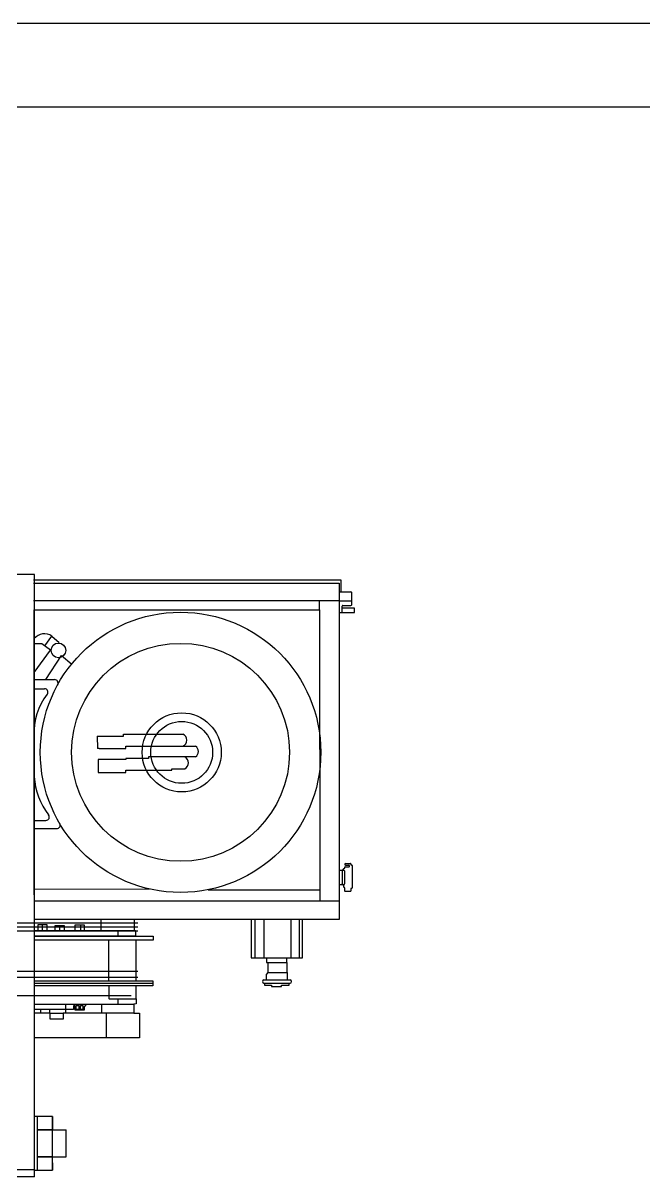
# Model space of a CAD drawing. Header units: millimetres. Extents: x 193 to 490, y 603 to 1473.
# Drawn here: x 263.5 to 308.1, y 729.9 to 812.7 of the extents above; entities that cross this region are included whole.
import ezdxf

# ---------------------------------------------------------------- set-up
doc = ezdxf.new("R2010")
doc.units = ezdxf.units.MM

msp = doc.modelspace()

# ---------------------------------------------------------------- linework, layer by layer
for p, q in [((192.805, 812.714), (489.805, 812.714)), ((198.805, 806.714), (483.805, 806.714)), ((264.363, 773.146), (209.927, 773.146)), ((264.304, 772.758), (286.334, 772.758)), ((264.363, 729.897), (264.363, 773.146)), ((286.334, 772.758), (286.334, 771.883)), ((264.304, 772.521), (286.221, 772.521)), ((286.221, 772.521), (286.221, 771.245)), ((286.221, 771.883), (287.067, 771.883)), ((286.221, 771.245), (264.304, 771.245)), ((284.813, 770.602), (284.813, 771.245)), ((286.221, 771.245), (286.221, 749.685)), ((286.221, 771.245), (287.117, 771.245)), ((287.117, 771.324), (287.117, 771.834)), ((287.117, 770.966), (287.117, 771.324)), ((264.352, 750.544), (264.352, 770.602)), ((264.352, 770.602), (284.813, 770.602)), ((284.813, 770.602), (284.825, 750.51)), ((286.221, 770.4), (286.437, 770.4)), ((286.437, 770.4), (286.437, 770.866)), ((287.274, 770.729), (286.437, 770.729)), ((286.437, 770.4), (287.274, 770.4)), ((286.487, 770.916), (287.067, 770.916)), ((287.324, 770.45), (287.324, 770.679)), ((265.11, 768.006), (265.611, 768.71)), ((265.611, 768.71), (266.13, 768.257)), ((264.895, 768.168), (264.352, 768.168)), ((265.524, 767.695), (264.895, 768.168)), ((264.352, 766.108), (265.524, 767.695)), ((265.184, 765.592), (266.293, 767.311)), ((266.293, 767.311), (267.032, 766.711)), ((264.352, 765.592), (265.811, 765.592)), ((264.352, 764.939), (265.084, 764.939)), ((268.867, 761.543), (270.761, 761.543)), ((268.867, 761.543), (268.867, 761.543)), ((268.867, 761.543), (268.874, 760.644)), ((270.761, 761.543), (270.761, 761.672)), ((270.761, 761.672), (275.012, 761.672)), ((269.008, 760.644), (268.874, 760.644)), ((269.008, 760.644), (270.925, 760.644)), ((270.925, 760.644), (270.925, 760.819)), ((270.925, 760.819), (274.981, 760.819)), ((274.981, 760.819), (275.877, 760.819)), ((275.877, 760.819), (275.92, 760.819)), ((270.922, 759.857), (268.939, 759.857)), ((268.939, 759.857), (268.939, 758.927)), ((272.547, 759.934), (270.922, 759.934)), ((270.922, 759.934), (270.922, 759.857)), ((275.92, 760.044), (272.547, 760.044)), ((272.547, 760.044), (272.547, 759.934)), ((268.939, 758.927), (270.911, 758.927)), ((270.911, 758.927), (270.911, 759.095)), ((270.911, 759.095), (274.213, 759.095)), ((274.213, 759.095), (274.213, 759.195)), ((274.213, 759.195), (275.15, 759.195)), ((264.352, 755.483), (265.182, 755.483)), ((264.352, 754.893), (265.959, 754.893)), ((286.516, 751.91), (286.516, 751.997)), ((286.538, 752.03), (286.623, 752.063)), ((286.623, 752.063), (286.623, 752.123)), ((286.658, 752.158), (286.904, 752.158)), ((286.668, 752.397), (287.023, 752.399)), ((286.668, 752.282), (286.923, 752.282)), ((286.904, 752.158), (286.923, 752.158)), ((286.923, 752.158), (286.93, 752.158)), ((287.058, 752.364), (287.058, 752.32)), ((287.093, 752.285), (287.116, 752.285)), ((287.151, 752.25), (287.151, 750.638)), ((286.271, 751.91), (286.376, 751.91)), ((286.425, 751.86), (286.425, 750.922)), ((286.475, 751.91), (286.558, 751.91)), ((286.475, 751.91), (286.516, 751.91)), ((286.607, 751.86), (286.607, 750.922)), ((264.34, 750.544), (272.614, 750.563)), ((264.354, 749.678), (264.352, 750.544)), ((276.821, 750.51), (284.825, 750.51)), ((284.825, 750.51), (284.825, 749.678)), ((286.376, 750.873), (286.271, 750.873)), ((286.558, 750.873), (286.475, 750.873)), ((286.534, 750.873), (286.534, 750.725)), ((286.568, 750.69), (286.577, 750.69)), ((286.612, 750.656), (286.612, 750.422)), ((287.023, 750.387), (286.647, 750.387)), ((287.058, 750.568), (287.058, 750.422)), ((287.116, 750.603), (287.093, 750.603)), ((284.825, 749.678), (264.354, 749.678)), ((264.363, 729.897), (264.363, 749.678)), ((286.221, 749.685), (284.825, 749.685)), ((286.221, 749.685), (286.221, 748.376)), ((249.792, 748.144), (271.768, 748.144)), ((286.221, 748.376), (264.363, 748.376)), ((264.628, 747.583), (264.628, 748.023)), ((264.628, 748.023), (264.916, 748.023)), ((264.916, 748.023), (264.916, 747.583)), ((264.916, 748.023), (265.239, 748.023)), ((265.239, 748.023), (265.239, 747.583)), ((265.848, 747.583), (265.848, 747.95)), ((265.848, 747.95), (266.492, 747.95)), ((266.17, 747.95), (266.17, 747.583)), ((266.492, 747.95), (266.492, 747.583)), ((267.275, 747.583), (267.275, 747.979)), ((267.275, 747.979), (267.932, 747.979)), ((267.681, 747.583), (267.681, 747.979)), ((267.932, 747.979), (267.932, 747.583)), ((269.138, 747.583), (269.138, 748.376)), ((271.536, 747.583), (271.536, 748.376)), ((279.915, 748.376), (279.915, 745.613)), ((280.169, 748.376), (280.169, 745.613)), ((280.828, 748.376), (280.828, 745.613)), ((282.744, 748.376), (282.744, 745.613)), ((283.352, 748.376), (283.352, 745.613)), ((283.582, 745.613), (283.582, 748.376)), ((271.768, 747.833), (252.212, 747.833)), ((271.768, 747.53), (252.212, 747.53)), ((264.363, 747.583), (271.615, 747.583)), ((271.615, 747.18), (264.363, 747.18)), ((264.363, 747.18), (272.885, 747.18)), ((270.337, 747.583), (270.337, 747.18)), ((271.615, 747.583), (271.615, 747.18)), ((272.885, 747.18), (272.885, 746.902)), ((272.885, 746.902), (264.363, 746.902)), ((269.696, 743.982), (269.696, 746.902)), ((271.65, 743.982), (271.65, 746.902)), ((279.915, 745.613), (283.582, 745.613)), ((281, 745.613), (281, 745.334)), ((282.474, 745.285), (282.474, 745.613)), ((252.086, 744.658), (271.768, 744.658)), ((281.105, 744.58), (281.014, 744.451)), ((281.05, 745.285), (282.474, 745.285)), ((281.105, 745.285), (281.105, 744.58)), ((281.105, 744.58), (282.491, 744.58)), ((282.491, 745.285), (282.474, 745.285)), ((282.491, 744.58), (282.491, 745.285)), ((282.491, 744.58), (282.491, 744.032)), ((271.768, 744.22), (252.12, 744.22)), ((264.363, 743.982), (272.854, 743.982)), ((264.363, 743.804), (272.854, 743.804)), ((272.854, 743.982), (272.854, 743.615)), ((280.81, 744.032), (282.71, 744.032)), ((280.81, 743.796), (282.71, 743.796)), ((280.86, 743.796), (280.86, 743.657)), ((281.014, 744.032), (281.014, 744.451)), ((282.64, 743.668), (282.64, 743.796)), ((244.91, 742.919), (271.31, 742.919)), ((272.854, 743.615), (264.363, 743.615)), ((269.696, 743.615), (269.696, 742.709)), ((271.65, 742.709), (271.65, 743.615)), ((280.86, 743.657), (281.356, 743.657)), ((281.356, 743.657), (281.356, 743.569)), ((281.356, 743.569), (282.081, 743.569)), ((282.081, 743.569), (282.081, 743.668)), ((282.081, 743.668), (282.64, 743.668)), ((264.363, 742.285), (271.482, 742.285)), ((266.598, 742.285), (266.598, 741.918)), ((267.155, 742.136), (267.155, 741.918)), ((267.289, 741.866), (267.289, 742.136)), ((268.014, 742.173), (267.929, 742.103)), ((267.929, 742.103), (267.929, 741.866)), ((268.014, 742.285), (268.014, 742.173)), ((269.163, 742.285), (269.163, 741.639)), ((269.721, 742.684), (271.01, 742.684)), ((270.353, 742.684), (270.353, 742.285)), ((271.01, 742.684), (271.625, 742.684)), ((271.65, 742.317), (271.482, 742.285)), ((271.482, 742.285), (271.482, 741.639)), ((271.65, 742.684), (271.65, 742.709)), ((271.65, 742.684), (271.65, 742.317)), ((267.155, 741.918), (264.363, 741.918)), ((265.485, 741.652), (264.363, 741.652)), ((264.798, 741.918), (264.798, 741.652)), ((265.431, 741.918), (265.431, 741.652)), ((265.485, 741.617), (265.485, 741.652)), ((265.485, 741.652), (266.411, 741.639)), ((265.485, 741.219), (265.485, 741.617)), ((266.411, 741.219), (265.485, 741.219)), ((271.482, 741.639), (266.411, 741.639)), ((266.411, 741.639), (266.411, 741.219)), ((266.598, 741.918), (266.598, 741.639)), ((267.929, 741.866), (267.289, 741.866)), ((269.504, 741.639), (269.504, 739.881)), ((271.482, 741.639), (271.893, 741.639)), ((271.893, 741.639), (271.893, 739.881)), ((269.504, 739.881), (264.363, 739.881)), ((271.893, 739.881), (269.504, 739.881)), ((265.363, 734.24), (264.363, 734.24)), ((264.583, 730.387), (264.583, 734.24)), ((265.651, 734.24), (265.363, 734.24)), ((265.647, 730.897), (265.647, 734.24)), ((265.651, 734.24), (265.651, 733.28)), ((265.651, 733.28), (264.583, 733.28)), ((264.583, 733.28), (266.633, 733.28)), ((266.633, 731.347), (266.633, 733.28)), ((265.647, 731.347), (264.583, 731.347)), ((264.583, 731.347), (266.633, 731.347)), ((265.647, 730.387), (265.647, 731.347)), ((264.363, 729.897), (264.363, 730.637)), ((265.647, 730.897), (265.647, 730.387)), ((209.927, 730.419), (264.363, 730.419)), ((264.363, 729.897), (244.971, 729.897)), ((264.363, 730.387), (265.363, 730.387)), ((264.363, 730.387), (264.583, 730.387)), ((264.363, 729.897), (264.363, 730.387)), ((265.363, 730.387), (265.647, 730.387))]:
    msp.add_line(p, q)
for points in [[(267.351, 742.199), (267.541, 742.199), (267.541, 741.908), (267.351, 741.908)], [(267.662, 742.203), (267.838, 742.203), (267.838, 741.911), (267.662, 741.911)]]:
    msp.add_lwpolyline(points, close=True)
for centre, radius in [((274.842, 760.372), 10.059), ((266.081, 767.689), 0.524), ((274.842, 760.372), 7.819), ((274.925, 760.369), 2.836), ((274.925, 760.369), 2.22)]:
    msp.add_circle(centre, radius)
for centre, radius, start, end in [((287.067, 771.834), 0.0498, 0, 90), ((286.487, 770.866), 0.0498, 90, 180), ((287.067, 770.966), 0.0498, 270, 0), ((287.274, 770.679), 0.0498, 0, 90), ((287.274, 770.45), 0.0498, 270, 0), ((265.073, 767.969), 0.916, 53.97892, 141.90224), ((265.811, 765.343), 0.249, 331.17058, 90), ((268.679, 761.846), 4.335, 141.66477, 183.41222), ((265.084, 764.69), 0.249, 321.66477, 90), ((274.828, 761.245), 0.464, 293.30869, 66.69131), ((275.649, 760.431), 0.473, 304.95623, 55.04377), ((274.925, 759.619), 0.48, 297.90712, 62.09288), ((269.159, 758.862), 4.813, 182.64303, 218.19917), ((265.182, 755.732), 0.249, 270, 38.19917), ((265.959, 755.142), 0.249, 270, 30.49346), ((286.551, 751.997), 0.0349, 111.52691, 180), ((286.677, 752.34), 0.0579, 99.02872, 260.97128), ((286.658, 752.123), 0.0349, 90, 180), ((286.908, 752.219), 0.0649, 289.40839, 77.01077), ((287.023, 752.364), 0.0349, 0, 90.30418), ((287.093, 752.32), 0.0349, 180, 270), ((287.116, 752.25), 0.0349, 0, 90), ((286.271, 751.86), 0.0498, 90, 180), ((286.376, 751.86), 0.0498, 0, 90), ((286.475, 751.86), 0.0498, 90, 180), ((286.558, 751.86), 0.0498, 0, 90), ((286.271, 750.922), 0.0498, 180, 270), ((286.376, 750.922), 0.0498, 270, 0), ((286.475, 750.922), 0.0498, 180, 270), ((286.568, 750.725), 0.0349, 180, 270), ((286.558, 750.922), 0.0498, 270, 0), ((286.577, 750.656), 0.0349, 0, 90), ((286.647, 750.422), 0.0349, 180, 270), ((287.023, 750.422), 0.0349, 270, 0), ((287.093, 750.568), 0.0349, 90, 180), ((287.116, 750.638), 0.0349, 270, 0), ((281.05, 745.334), 0.0498, 180, 270), ((280.856, 743.914), 0.127, 111.20462, 248.79538), ((282.69, 743.914), 0.12, 280.0422, 79.9578), ((267.222, 742.136), 0.0673, 0, 180), ((269.721, 742.709), 0.0249, 180, 270), ((271.625, 742.709), 0.0249, 270, 0)]:
    msp.add_arc(centre, radius, start, end)

doc.saveas('drawing.dxf')
